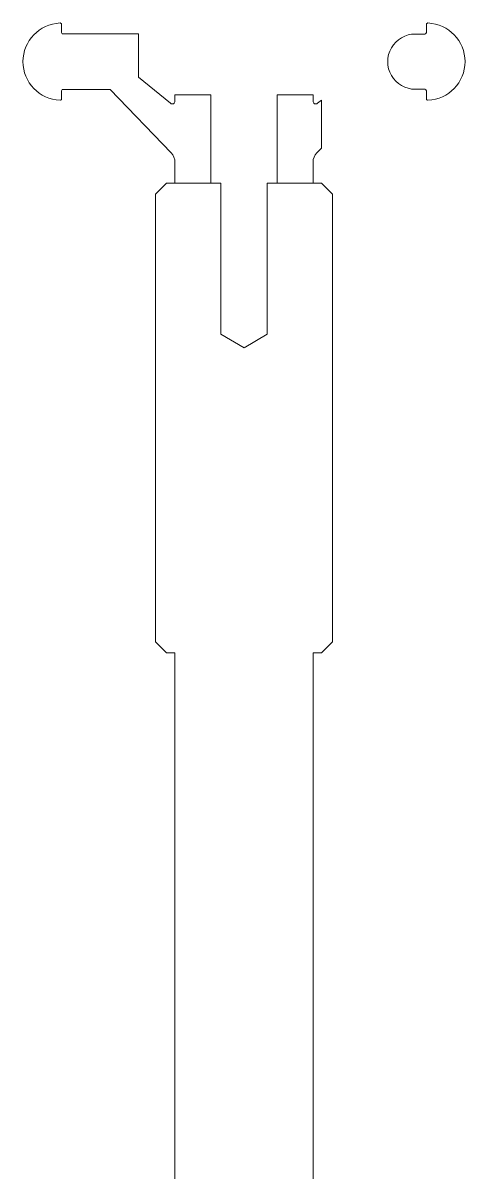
# Model space of a CAD drawing. Header units: millimetres. Extents: x -542 to 1656, y -836 to 1164.
# Drawn here: x -542 to -222, y 4 to 836 of the extents above; entities that cross this region are included whole.
import ezdxf

# ---------------------------------------------------------------- set-up
doc = ezdxf.new("R2010")
doc.units = ezdxf.units.MM
doc.header["$LTSCALE"] = 4
doc.layers.get('0').update_dxf_attribs({"lineweight": 18})

msp = doc.modelspace()

# ---------------------------------------------------------------- linework, layer by layer
for p, q in [((-513.64, 828.86), (-513.64, 834.6)), ((-249.64, 834.6), (-249.64, 828.86)), ((-458.09, 827.94), (-513.16, 827.94)), ((-458.09, 796.55), (-458.09, 827.94)), ((-250.76, 827.74), (-257.64, 827.74)), ((-434.91, 777.58), (-458.09, 796.55)), ((-513.64, 780.88), (-513.64, 786.62)), ((-513.16, 787.54), (-478.42, 787.54)), ((-478.42, 787.54), (-434.44, 741.81)), ((-413.67, 783.74), (-431.64, 783.74)), ((-431.64, 783.74), (-431.64, 779.13)), ((-412.89, 783.74), (-413.67, 783.74)), ((-405.64, 783.74), (-412.89, 783.74)), ((-405.64, 719.74), (-405.64, 783.74)), ((-348.94, 783.74), (-357.64, 783.74)), ((-357.64, 783.74), (-357.64, 719.74)), ((-331.64, 783.74), (-348.94, 783.74)), ((-331.64, 779.13), (-331.64, 783.74)), ((-257.64, 787.74), (-250.76, 787.74)), ((-249.64, 786.62), (-249.64, 780.88)), ((-325.64, 779.82), (-328.38, 777.58)), ((-325.64, 745.15), (-325.64, 779.82)), ((-328.85, 741.81), (-325.64, 745.15)), ((-431.64, 734.88), (-431.64, 719.74)), ((-331.64, 719.74), (-331.64, 734.88)), ((-437.64, 719.74), (-445.64, 711.74)), ((-431.64, 719.74), (-437.64, 719.74)), ((-405.64, 719.74), (-431.64, 719.74)), ((-431.64, 719.74), (-405.64, 719.74)), ((-398.4, 719.74), (-405.64, 719.74)), ((-398.4, 610.54), (-398.4, 719.74)), ((-357.64, 719.74), (-364.89, 719.74)), ((-364.89, 719.74), (-364.89, 610.54)), ((-331.64, 719.74), (-357.64, 719.74)), ((-357.64, 719.74), (-331.64, 719.74)), ((-325.64, 719.74), (-331.64, 719.74)), ((-317.64, 711.74), (-325.64, 719.74)), ((-445.64, 711.74), (-445.64, 387.74)), ((-317.64, 387.74), (-317.64, 711.74)), ((-381.64, 600.48), (-398.4, 610.54)), ((-364.89, 610.54), (-381.64, 600.48)), ((-445.64, 387.74), (-437.64, 379.74)), ((-325.64, 379.74), (-317.64, 387.74)), ((-437.64, 379.74), (-431.64, 379.74)), ((-431.64, 379.74), (-431.64, -672.26)), ((-331.64, -672.26), (-331.64, 379.74)), ((-331.64, 379.74), (-325.64, 379.74))]:
    msp.add_line(p, q)
for centre, major_axis, start_param, end_param in [((-513.64, 807.74), (-1.17, 27.98), 0, 3.058235), ((-514.76, 834.6), (1.12, 0), 0, 1.612475), ((-248.52, 834.6), (0.05, 1.12), 0, 1.612475), ((-249.64, 807.74), (1.17, -27.98), 0, 3.058235), ((-512.52, 828.86), (-0.639, -0.92), 5.319274, 6.283185), ((-257.64, 807.74), (0, 20), 0, 3.141593), ((-250.76, 828.86), (1.12, 0), 4.712389, 6.283185), ((-512.52, 786.62), (-1.12, 0), 5.319274, 6.283185), ((-250.76, 786.62), (0, 1.12), 4.712389, 6.283185), ((-514.76, 780.88), (-0.05, -1.12), 0, 1.612475), ((-433.64, 779.13), (2, 0), 4.026354, 6.283185), ((-329.64, 779.13), (1.27, -1.55), 4.026354, 6.283185), ((-248.52, 780.88), (-1.12, 0), 0, 1.612475), ((-441.64, 734.88), (7.21, 6.93), 5.517193, 6.283185), ((-321.64, 734.88), (-10, 0), 5.517193, 6.283185)]:
    msp.add_ellipse(centre, major_axis=major_axis, ratio=1, start_param=start_param, end_param=end_param)

doc.saveas('drawing.dxf')
